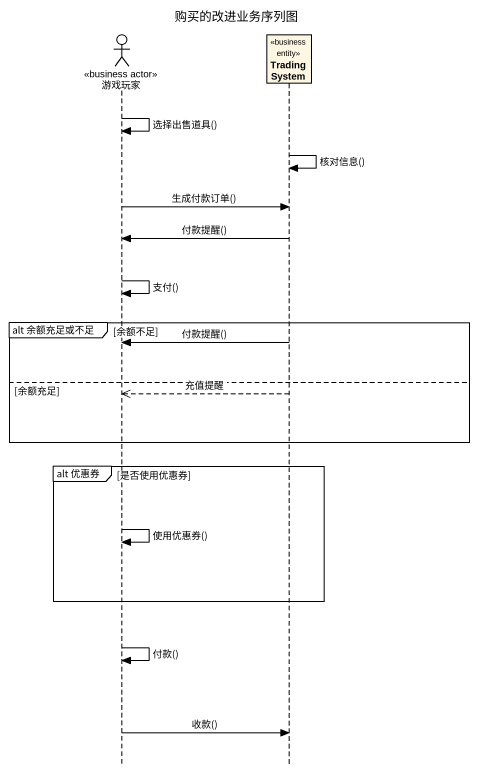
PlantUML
@startuml
title 购买的改进业务序列图
hide footbox
actor 游戏玩家 <<business actor>>
participant TradingSystem <<business entity>>

游戏玩家 -> 游戏玩家 : 选择出售道具()
TradingSystem -> TradingSystem : 核对信息()
游戏玩家 -> TradingSystem : 生成付款订单()
TradingSystem -> 游戏玩家 : 付款提醒()
游戏玩家 -> 游戏玩家 : 支付()
group alt 余额充足或不足 [余额不足]
  TradingSystem -> 游戏玩家 : 付款提醒()
else 余额充足
  TradingSystem -->> 游戏玩家 : 充值提醒
end
group alt 优惠券 [是否使用优惠券]
  游戏玩家 -> 游戏玩家 : 使用优惠券()
end
游戏玩家 -> 游戏玩家 : 付款()
游戏玩家 -> TradingSystem : 收款()
@enduml
